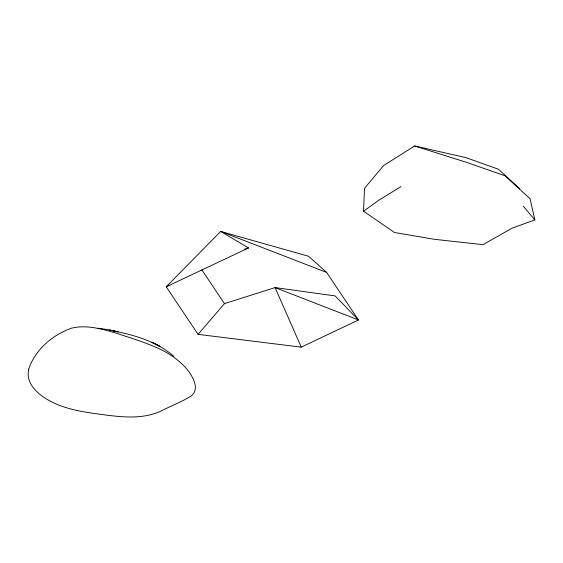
<?xml version="1.0" encoding="UTF-8"?>
<svg xmlns="http://www.w3.org/2000/svg" width="563" height="563" viewBox="0 0 563 563"><rect width="100%" height="100%" fill="white"/><g stroke="black" fill="none" stroke-linecap="round" stroke-linejoin="round"><path stroke-width="0.84" d="M414.621 145.972L466.453 162.32L504.87 175.733L530.057 198.697L534.85 219.929L512.077 228.17L483.005 244.659L434.523 239.317L394.494 232.512L363.543 211.231L364.514 188.316L383.593 165.55L414.621 145.972L465.636 157.534L498.375 169.203L519.698 188.64M198.077 334.366L224.468 303.626L275.096 287.587L335.112 295.906L358.483 319.988L301.247 347.16L198.077 334.366L166.226 286.792L220.689 231.435L308.566 256.264L326.631 272.415L358.483 319.988L275.096 287.587L301.247 347.16M363.543 211.231L378.793 200.245L401.053 186.515M168.337 285.272L166.226 286.792L248.543 247.945L220.689 231.435L326.631 272.415M244.398 249.261L248.543 247.945M98.103 328.229L108.054 329.636L118.16 331.881L109.602 330.059C132.312 334.64 156.113 340.566 173.854 356.4M523.323 206.171L534.85 219.929M201.786 269.754L224.468 303.626M28.741 369.124C25.173 384.065 38.938 395.205 50.663 401.363C65.66 409.217 82.599 411.884 99.187 414.157C119.462 416.803 141.172 420.012 160.476 411.272C170.505 406.12 181.18 402.186 190.773 396.246A39.734 19.881 30.2 0 0 195.058 384.163L193.32 378.969L190.21 373.494A43.801 21.69 30.7 0 0 166.141 352.297C150.363 343.676 132.959 338.792 115.992 333.12C101.664 328.968 86.435 324.492 71.508 328.18C52.633 334.858 35.061 349.707 28.741 369.124M158.309 345.548L151.904 342.311L159.899 346.372L158.309 345.548"/></g></svg>
